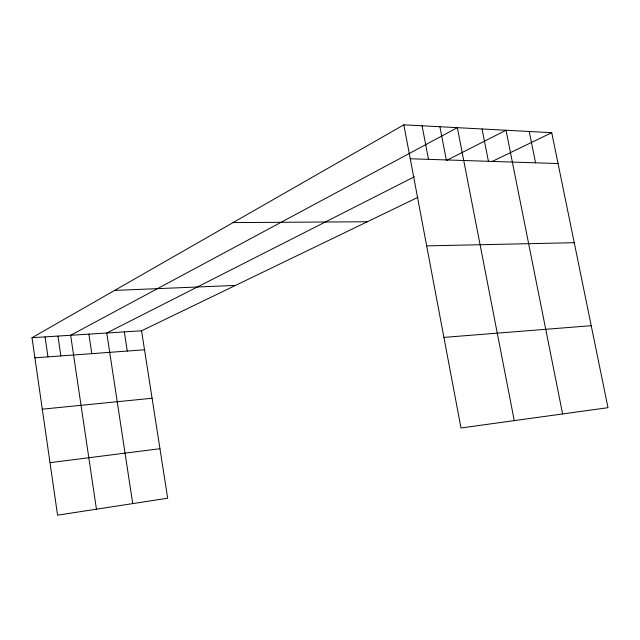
<?xml version="1.0" encoding="UTF-8"?>
<svg xmlns="http://www.w3.org/2000/svg" width="640" height="640" viewBox="0 0 640 640"><rect width="100%" height="100%" fill="white"/><g stroke="black" fill="none" stroke-linecap="round" stroke-linejoin="round"><path stroke-width="0.96" d="M417.936 197.312L141.56 330.792L167.68 498.216L57.576 515.176L32 337.72L403.856 124.824L551.744 132.688L608 407.688L460.984 427.976L403.856 124.824M414.376 176.784L106.76 332.992L132.728 503.6M446.416 160.512L506.008 130.256L562.624 413.944M492.032 161.52L551.744 132.688M50.008 462.664L159.96 448.712M42.296 409.176L152.088 398.248M443.92 337.392L591.224 325.688M34.896 357.832L144.52 349.784M32 337.72L141.56 330.792M114.624 290.416L235.488 285.424M426.672 245.88L574.248 242.696M233.088 222.592L367.328 221.752M410.248 158.76L558.056 163.552M529.224 131.488L535.56 162.824M482.056 128.984L488.424 161.296M514.264 420.624L457.344 127.672L70.648 335.272L96.44 509.192M439.912 126.744L446.296 159.928M422.088 125.792L428.48 159.352M124.32 331.88L127.272 351.048M88.872 334.12L91.808 353.656M57.936 336.08L60.848 355.928M45.048 336.896L47.96 356.872"/></g></svg>
